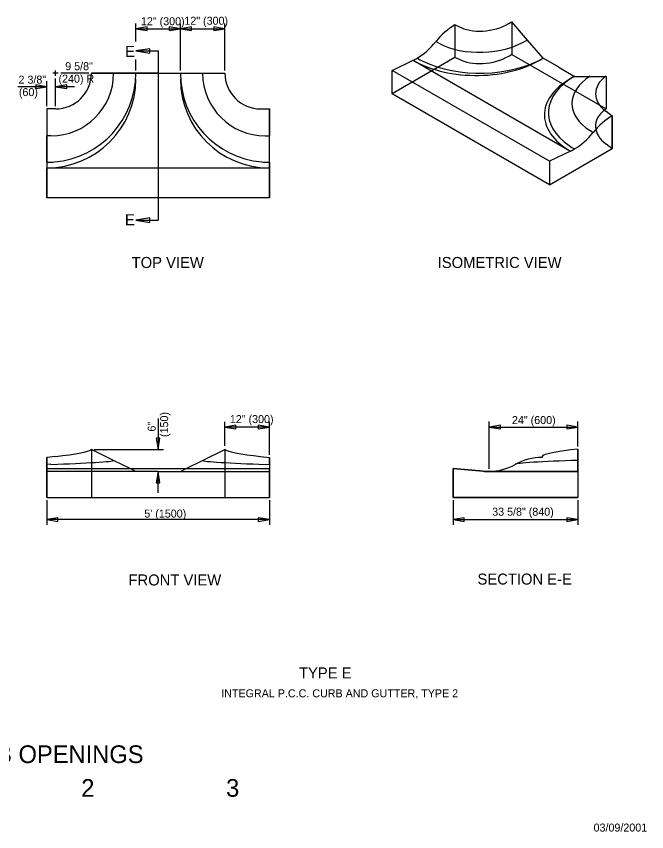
# Model space of a CAD drawing. Extents: x 1.9 to 16.3, y 0.2 to 9.9.
# Drawn here: x 9.18 to 16.26, y 0.23 to 9.39 of the extents above; entities that cross this region are included whole.
import ezdxf

# ---------------------------------------------------------------- set-up
doc = ezdxf.new("R2010")
doc.units = 0
for name, color, linetype in [('1013 STD_ Frame', 7, 'Continuous'), ('SD_P_Dimension Lines', 7, 'Continuous'), ('SD_P_Dimension Text', 7, 'Continuous'), ('SD_P_Prop Object Lines', 7, 'Continuous'), ('SD_P_Shading', 7, 'Continuous'), ('SD_P_Subtitles', 7, 'Continuous'), ('SD_X_Exist Hidden Lines', 7, 'Continuous'), ('SD_X_Exist Object Lines', 7, 'Continuous')]:
    doc.layers.add(name, color=color, linetype=linetype)

msp = doc.modelspace()

# ---------------------------------------------------------------- linework, layer by layer
at = {"layer": 'SD_P_Dimension Lines'}
for p, q in [((10.525, 9.111), (10.525, 9.315)), ((10.65, 9.276), (10.525, 9.255)), ((10.65, 9.234), (10.65, 9.276)), ((11.025, 9.255), (10.9, 9.276)), ((10.9, 9.276), (10.9, 9.234)), ((11.025, 8.785), (11.025, 9.315)), ((11.15, 9.276), (11.025, 9.255)), ((11.15, 9.234), (11.15, 9.276)), ((11.525, 9.255), (11.4, 9.276)), ((11.4, 9.276), (11.4, 9.234)), ((11.525, 8.785), (11.525, 9.315)), ((10.525, 9.255), (11.025, 9.255)), ((10.525, 9.255), (10.65, 9.234)), ((10.9, 9.234), (11.025, 9.255)), ((11.025, 9.255), (11.525, 9.255)), ((11.025, 9.255), (11.15, 9.234)), ((11.4, 9.234), (11.525, 9.255)), ((10.681, 9.031), (10.525, 9.005)), ((10.525, 9.005), (10.775, 9.005)), ((10.525, 9.005), (10.681, 8.979)), ((10.681, 8.979), (10.681, 9.031)), ((10.775, 9.005), (10.775, 7.104)), ((10.525, 8.785), (10.525, 8.91)), ((9.653, 8.755), (9.593, 8.755)), ((9.623, 8.725), (9.623, 8.785)), ((9.994, 8.755), (9.683, 8.755)), ((9.524, 8.604), (9.399, 8.625)), ((9.399, 8.625), (9.399, 8.583)), ((9.524, 8.384), (9.524, 8.664)), ((9.623, 8.384), (9.623, 8.695)), ((9.748, 8.625), (9.623, 8.604)), ((9.748, 8.583), (9.748, 8.625)), ((9.524, 8.604), (9.198, 8.604)), ((9.399, 8.583), (9.524, 8.604)), ((9.836, 8.604), (9.623, 8.604)), ((9.623, 8.604), (9.748, 8.583)), ((10.681, 7.13), (10.525, 7.104)), ((10.525, 7.104), (10.775, 7.104)), ((10.525, 7.104), (10.681, 7.078)), ((10.681, 7.078), (10.681, 7.13)), ((10.774, 4.875), (10.774, 4.528)), ((11.524, 4.569), (11.524, 4.838)), ((11.649, 4.799), (11.524, 4.778)), ((12.024, 4.778), (11.524, 4.778)), ((11.524, 4.778), (11.649, 4.757)), ((11.649, 4.757), (11.649, 4.799)), ((12.024, 4.778), (11.899, 4.799)), ((11.899, 4.799), (11.899, 4.757)), ((11.899, 4.757), (12.024, 4.778)), ((12.024, 4.466), (12.024, 4.838)), ((14.494, 4.309), (14.494, 4.839)), ((14.619, 4.8), (14.494, 4.779)), ((14.494, 4.779), (15.49, 4.779)), ((14.494, 4.779), (14.619, 4.758)), ((14.619, 4.758), (14.619, 4.8)), ((15.49, 4.779), (15.365, 4.8)), ((15.365, 4.8), (15.365, 4.758)), ((15.365, 4.758), (15.49, 4.779)), ((15.49, 4.559), (15.49, 4.839)), ((10.753, 4.653), (10.774, 4.528)), ((10.795, 4.653), (10.753, 4.653)), ((10.774, 4.528), (10.795, 4.653)), ((10.054, 4.528), (10.834, 4.528)), ((10.774, 4.278), (10.753, 4.153)), ((10.774, 4.038), (10.774, 4.278)), ((10.795, 4.153), (10.774, 4.278)), ((10.753, 4.153), (10.795, 4.153)), ((9.524, 3.958), (9.524, 3.678)), ((12.024, 3.958), (12.024, 3.678)), ((14.089, 3.958), (14.089, 3.678)), ((15.49, 3.958), (15.49, 3.678)), ((9.649, 3.759), (9.524, 3.738)), ((9.649, 3.717), (9.649, 3.759)), ((12.024, 3.738), (11.899, 3.759)), ((11.899, 3.759), (11.899, 3.717)), ((14.214, 3.759), (14.089, 3.738)), ((14.214, 3.717), (14.214, 3.759)), ((15.49, 3.738), (15.365, 3.759)), ((15.365, 3.759), (15.365, 3.717)), ((12.024, 3.738), (9.524, 3.738)), ((9.524, 3.738), (9.649, 3.717)), ((11.899, 3.717), (12.024, 3.738)), ((14.089, 3.738), (15.49, 3.738)), ((14.089, 3.738), (14.214, 3.717)), ((15.365, 3.717), (15.49, 3.738))]:
    msp.add_line(p, q, dxfattribs=at)
at = {"layer": 'SD_P_Prop Object Lines'}
for p, q in [((14.18, 9.266), (14.108, 9.298)), ((14.924, 9.128), (14.746, 9.332)), ((15.1, 8.924), (14.924, 9.128)), ((13.402, 8.786), (13.64, 8.9)), ((13.64, 8.9), (15.408, 7.88)), ((15.276, 8.822), (15.1, 8.924)), ((15.276, 8.822), (15.452, 8.72)), ((10.274, 8.755), (10.024, 8.755)), ((10.024, 8.755), (10.024, 8.755)), ((10.024, 8.755), (11.524, 8.755)), ((10.524, 8.755), (10.274, 8.755)), ((10.774, 8.755), (10.524, 8.755)), ((10.774, 8.755), (11.024, 8.755)), ((11.024, 8.755), (11.274, 8.755)), ((11.274, 8.755), (11.524, 8.755)), ((11.524, 8.755), (11.524, 8.755)), ((15.17, 7.766), (13.402, 8.786)), ((13.402, 8.524), (13.402, 8.786)), ((15.452, 8.72), (15.63, 8.72)), ((15.63, 8.72), (15.806, 8.72)), ((15.806, 8.72), (15.806, 8.354)), ((15.17, 7.502), (13.402, 8.524)), ((9.623, 8.354), (9.524, 8.354)), ((9.524, 8.354), (9.524, 8.051)), ((9.524, 8.354), (9.524, 8.354)), ((9.623, 8.354), (9.524, 8.354)), ((9.524, 8.354), (9.524, 7.354)), ((9.623, 8.354), (9.623, 8.354)), ((11.925, 8.354), (12.024, 8.354)), ((11.925, 8.354), (12.024, 8.354)), ((11.925, 8.354), (11.925, 8.354)), ((12.024, 8.354), (12.024, 8.051)), ((12.024, 8.354), (12.024, 8.354)), ((12.024, 7.354), (12.024, 8.354)), ((12.024, 8.354), (12.024, 8.354)), ((15.806, 8.328), (15.876, 8.278)), ((15.876, 8.278), (15.876, 7.91)), ((15.876, 7.91), (15.876, 8.278)), ((9.524, 7.754), (9.524, 8.05)), ((12.024, 7.754), (12.024, 8.05)), ((15.17, 7.502), (15.876, 7.91)), ((15.408, 7.88), (15.17, 7.766)), ((9.524, 7.754), (9.524, 7.69)), ((12.024, 7.754), (12.024, 7.69)), ((15.17, 7.766), (15.17, 7.502)), ((9.524, 7.354), (9.524, 7.69)), ((9.524, 7.69), (12.024, 7.69)), ((12.024, 7.69), (12.024, 7.354)), ((12.024, 7.354), (9.524, 7.354)), ((12.024, 7.354), (9.524, 7.354)), ((9.524, 7.354), (9.524, 7.354)), ((12.024, 7.354), (12.024, 7.354)), ((10.274, 4.404), (10.024, 4.528)), ((11.274, 4.404), (11.524, 4.528)), ((15.49, 4.404), (15.49, 4.529)), ((15.49, 4.529), (15.49, 3.988)), ((15.49, 4.404), (15.49, 4.529)), ((15.49, 4.529), (15.49, 4.081)), ((9.623, 4.448), (9.524, 4.436)), ((9.524, 4.358), (9.524, 4.436)), ((9.524, 4.436), (9.524, 3.988)), ((9.524, 3.988), (9.524, 4.436)), ((10.459, 4.311), (10.274, 4.404)), ((11.09, 4.311), (11.274, 4.404)), ((11.925, 4.448), (12.024, 4.436)), ((12.024, 4.358), (12.024, 4.436)), ((12.024, 4.436), (12.024, 3.988)), ((15.089, 4.449), (15.089, 4.436)), ((15.49, 4.279), (15.49, 4.404)), ((15.49, 4.279), (15.49, 4.404)), ((9.524, 4.358), (9.524, 4.278)), ((9.524, 4.281), (9.524, 4.311)), ((9.524, 4.311), (9.524, 3.988)), ((9.524, 4.311), (12.024, 4.311)), ((12.024, 4.358), (12.024, 4.278)), ((12.024, 4.311), (12.024, 4.281)), ((12.024, 3.988), (12.024, 4.311)), ((14.425, 4.282), (14.089, 4.312)), ((14.089, 4.312), (14.089, 3.988)), ((14.089, 4.312), (14.089, 4.312)), ((9.524, 4.281), (9.524, 4.278)), ((12.024, 4.281), (12.024, 4.278)), ((14.425, 4.282), (14.425, 4.282)), ((14.493, 4.279), (14.49, 4.279)), ((14.493, 4.279), (14.49, 4.279)), ((15.49, 4.279), (14.494, 4.279)), ((15.425, 4.279), (15.425, 4.279)), ((15.49, 4.279), (15.425, 4.279)), ((15.425, 4.279), (15.425, 4.279)), ((15.49, 4.279), (15.49, 4.279)), ((15.49, 4.279), (15.49, 4.279)), ((15.49, 4.081), (15.49, 4.081)), ((9.524, 3.988), (9.524, 3.988)), ((9.524, 3.988), (12.024, 3.988)), ((12.024, 3.988), (12.024, 3.988)), ((14.089, 3.988), (15.49, 3.988)), ((14.089, 3.988), (14.089, 3.988))]:
    msp.add_line(p, q, dxfattribs=at)
for centre, radius, start, end in [((15.0889, 3.811), 0.6257, 90.03959, 119.00963), ((14.4808, 4.9055), 0.6264, 270.78948, 299.09744), ((14.4737, 4.7061), 0.4272, 263.44803, 272.11266)]:
    msp.add_arc(centre, radius, start, end, dxfattribs=at)
for centre, major_axis, ratio, start_param, end_param in [((14.1078, 8.7868), (0.3128, 0.5419), 0.577382, 0.786008, 1.29163), ((14.4614, 9.4661), (-0.4025, -0.0691), 0.565006, 0.695873, 2.24994), ((13.6778, 9.4323), (-0.3132, -0.5425), 0.577382, 0.799096, 1.293163), ((13.6728, 9.2666), (-0.2136, -0.37), 0.577382, 0.670963, 0.82219), ((9.6182, 8.7602), (0.2716, -0.305), 0.990164, 5.563414, 7.117482), ((9.6182, 8.7602), (0.2716, -0.305), 0.990164, 5.563414, 7.117482), ((11.9305, 8.7602), (-0.2716, -0.305), 0.990164, 5.448889, 7.002957), ((11.9305, 8.7602), (-0.2716, -0.305), 0.990164, 5.448889, 7.002957), ((16.0964, 8.5222), (-0.4084, 0.0045), 0.685665, 5.513769, 7.067837), ((16.0964, 8.1564), (-0.4084, 0.0045), 0.685665, 5.513769, 5.570764), ((15.8755, 7.7662), (0.3128, 0.5419), 0.577382, 0.786008, 1.29163), ((15.4456, 8.4118), (-0.3132, -0.5425), 0.577382, 0.799096, 1.293163), ((15.4406, 8.246), (-0.2136, -0.37), 0.577382, 0.670963, 0.82219), ((9.6184, 4.4861), (0.4061, 0.0429), 0.093051, 4.715279, 6.269347), ((11.9307, 4.4861), (-0.4061, 0.0429), 0.093051, 0.013839, 1.567906), ((15.4951, 4.4868), (-0.4066, -0.0382), 0.104488, 4.716409, 6.270476), ((15.4951, 4.4868), (-0.4066, -0.0382), 0.104488, 4.716409, 6.270476)]:
    msp.add_ellipse(centre, major_axis=major_axis, ratio=ratio, start_param=start_param, end_param=end_param, dxfattribs=at)
at = {"layer": 'SD_P_Shading'}
msp.add_lwpolyline([(14.425, 4.282), (14.457, 4.279), (14.494, 4.279), (15.49, 4.279), (15.49, 3.988), (14.089, 3.988), (14.089, 4.312)], close=True, dxfattribs=at)
at = {"layer": 'SD_X_Exist Hidden Lines'}
for p, q in [((14.108, 9.298), (14.108, 8.932)), ((14.746, 9.332), (14.746, 8.966)), ((14.108, 8.932), (13.402, 8.524)), ((14.18, 8.902), (14.108, 8.932)), ((14.746, 8.966), (15.806, 8.354)), ((15.806, 7.962), (15.876, 7.91)), ((10.024, 4.528), (10.024, 3.988)), ((11.524, 4.528), (11.524, 3.988)), ((10.524, 4.278), (10.459, 4.311)), ((11.024, 4.278), (11.09, 4.311)), ((10.524, 4.278), (9.524, 4.278)), ((10.774, 4.278), (10.524, 4.278)), ((10.774, 4.278), (11.024, 4.278)), ((11.024, 4.278), (12.024, 4.278))]:
    msp.add_line(p, q, dxfattribs=at)
for centre, major_axis, ratio, start_param, end_param in [((14.4614, 9.1003), (-0.4025, -0.0691), 0.565006, 0.695873, 2.24994), ((16.0964, 8.1564), (-0.4084, 0.0045), 0.685665, 5.570764, 7.067837)]:
    msp.add_ellipse(centre, major_axis=major_axis, ratio=ratio, start_param=start_param, end_param=end_param, dxfattribs=at)
at = {"layer": 'SD_X_Exist Object Lines'}
for p, q in [((13.928, 9.092), (13.894, 9.11)), ((15.63, 8.11), (15.662, 8.09)), ((9.57, 8.051), (9.524, 8.051)), ((11.978, 8.051), (12.024, 8.051)), ((9.57, 4.36), (9.524, 4.358)), ((11.978, 4.36), (12.024, 4.358))]:
    msp.add_line(p, q, dxfattribs=at)
for centre, start, end in [((9.5243, 8.7547), 274.99159, 359.98752), ((12.0244, 8.7547), 180.01248, 265.00841), ((9.5243, 8.7545), 270.00303, 274.99199), ((12.0243, 8.7545), 265.00801, 269.99697)]:
    msp.add_arc(centre, 1, start, end, dxfattribs=at)
for centre, major_axis, ratio, start_param, end_param in [((14.4236, 9.3987), (-0.7043, -0.0381), 0.576787, 0.755139, 2.324041), ((14.3454, 9.3081), (-1.0004, 0.0022), 0.577984, 0.787014, 2.422523), ((14.391, 9.3326), (-1, 0), 0.577288, 0.785451, 0.872525), ((14.3912, 9.3327), (-1, 0), 0.577288, 0.872518, 2.355977), ((9.5693, 8.7555), (0.4996, -0.4979), 0.999025, 5.497021, 7.065923), ((11.9794, 8.7555), (-0.4996, -0.4979), 0.999025, 5.500448, 7.06935), ((16.159, 8.3121), (-1, 0), 0.577288, 5.498005, 6.981464), ((16.1137, 8.2872), (-1.0004, -0.001), 0.575843, 5.433094, 7.067617), ((16.1277, 8.415), (-0.7054, -0.0001), 0.612776, 5.498675, 7.067578), ((9.524, 8.6904), (0.3292, -0.9446), 0.999998, 5.948182, 7.518247), ((12.0247, 8.6904), (-0.3292, -0.9446), 0.999998, 5.048123, 6.618189), ((16.1588, 8.3121), (-1, 0), 0.577288, 0.698271, 0.785345), ((9.5695, 4.3814), (0.705, 0.022), 0.031273, 4.71285, 6.281752), ((11.9796, 4.3814), (-0.705, 0.022), 0.031273, 0.001433, 1.570335), ((15.4905, 4.3822), (-0.705, -0.0221), 0.031166, 4.712847, 6.281749), ((15.4253, 4.281), (-1.0004, 0.0006), 0.001854, 0.000365, 1.570431)]:
    msp.add_ellipse(centre, major_axis=major_axis, ratio=ratio, start_param=start_param, end_param=end_param, dxfattribs=at)

# ---------------------------------------------------------------- texts
at = {"layer": '1013 STD_ Frame'}
for s, height, p in [('CURB OPENINGS', 0.199002, (8.378, 1.002)), ('2                    3', 0.199002, (9.911, 0.623)), ('03/09/2001', 0.09, (15.666, 0.232))]:
    msp.add_text(s, height=height, dxfattribs=at).set_placement(p)
at = {"layer": 'SD_P_Dimension Text'}
for s, height, p in [('12" (300)', 0.09, (10.581, 9.294)), ('12" (300)', 0.09, (11.069, 9.3)), ('E', 0.125, (10.402, 8.937)), ('9 5/8"', 0.09, (9.7306, 8.789)), ('2 3/8"', 0.09, (9.2059, 8.638)), ('(240) R', 0.09, (9.6551, 8.649)), ('(60)', 0.09, (9.21, 8.498)), ('E', 0.125, (10.401, 7.046)), ('12" (300)', 0.09, (11.58, 4.823)), ('24" (600)', 0.09, (14.749, 4.812)), ("5' (1500)", 0.09, (10.619, 3.761)), ('33 5/8" (840)', 0.09, (14.527, 3.782)), ('INTEGRAL P.C.C. CURB AND GUTTER, TYPE 2', 0.09, (11.483, 1.741))]:
    msp.add_text(s, height=height, dxfattribs=at).set_placement(p)
for s, p in [('(150)', (10.887, 4.6664)), ('6"', (10.747, 4.7276))]:
    msp.add_text(s, height=0.09, rotation=90, dxfattribs=at).set_placement(p)
at = {"layer": 'SD_P_Subtitles'}
for s, height, p in [('TOP VIEW', 0.124, (10.477, 6.566)), ('ISOMETRIC VIEW', 0.124002, (13.915, 6.566)), ('FRONT VIEW', 0.124, (10.442, 2.998)), ('SECTION E-E', 0.124002, (14.362, 3.008)), ('TYPE E', 0.124, (12.357, 1.953))]:
    msp.add_text(s, height=height, dxfattribs=at).set_placement(p)

doc.saveas('drawing.dxf')
